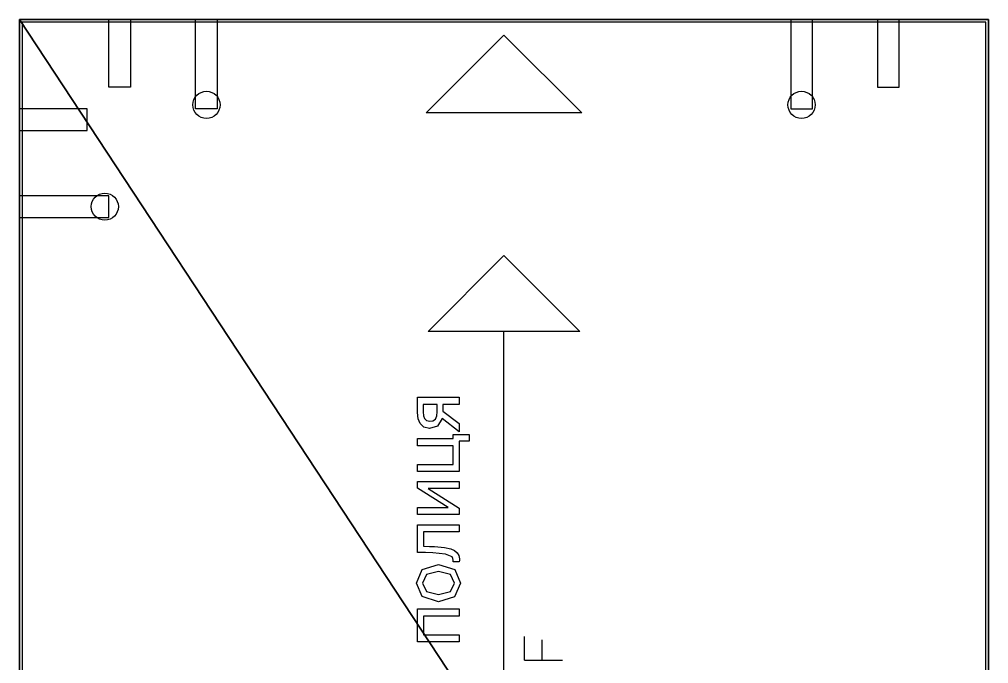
# Model space of a CAD drawing. Header units: millimetres. Extents: x -3498 to 36, y -676 to 1664.
# Drawn here: x -357.5 to 0, y 305.1 to 542.5 of the extents above; entities that cross this region are included whole.
import ezdxf

# ---------------------------------------------------------------- set-up
doc = ezdxf.new("R2010")
doc.units = ezdxf.units.MM
doc.header["$LTSCALE"] = 25.4
doc.layers.get('0').update_dxf_attribs({"true_color": 0xffffff})
for name, color, linetype, true_color in [('ABF-DSIDE-8', 32, 'Continuous', 0xcc5400), ('ABF_cuttingLines', 134, 'Continuous', 0x009987), ('ABF_edgeBanding', 252, 'Continuous', 0x777799), ('ABF_Label', 36, 'Continuous', 0x664400), ('DEPTH14-$89260', 22, 'Continuous', 0xcc4400)]:
    doc.layers.add(name, color=color, linetype=linetype, true_color=true_color)

# ---------------------------------------------------------------- blocks, each defined once
blk = doc.blocks.new('Group162#1')
at = {"layer": 'DEPTH14-$89260', "color": 0}
blk.add_circle((-32, -31.5), 5, dxfattribs=at)
blk = doc.blocks.new('Group164#1')
at = {"layer": 'ABF-DSIDE-8', "color": 0, "extrusion": (0, -1, 0)}
for centre in [(-32, -9), (0, -9)]:
    blk.add_circle(centre, 4, dxfattribs=at)
blk = doc.blocks.new('Group165#1')
at = {"layer": 'ABF-DSIDE-8', "color": 0}
for points in [[(-36, 0, 0), (-36, -33, 0), (-28, -33, 0), (-28, 0, 0), (-36, 0, 0)], [(-4, 0, 0), (-4, -25, 0), (4, -25, 0), (4, 0, 0), (-4, 0, 0)]]:
    blk.add_polyline3d(points, close=True, dxfattribs=at)
blk = doc.blocks.new('Group166#1')
at = {"layer": 'DEPTH14-$89260', "color": 0}
blk.add_circle((32, -31.5), 5, dxfattribs=at)
blk = doc.blocks.new('Group168#1')
at = {"layer": 'ABF-DSIDE-8', "color": 0, "extrusion": (0, -1, 0)}
for centre in [(0, -9), (32, -9)]:
    blk.add_circle(centre, 4, dxfattribs=at)
blk = doc.blocks.new('Group169#1')
at = {"layer": 'ABF-DSIDE-8', "color": 0}
for points in [[(4, 0, 0), (4, -25, 0), (-4, -25, 0), (-4, 0, 0), (4, 0, 0)], [(36, 0, 0), (36, -33, 0), (28, -33, 0), (28, 0, 0), (36, 0, 0)]]:
    blk.add_polyline3d(points, close=True, dxfattribs=at)
blk = doc.blocks.new('Group170#1')
at = {"layer": 'DEPTH14-$89260', "color": 0}
blk.add_circle((31.5, -32), 5, dxfattribs=at)
blk = doc.blocks.new('Group172#1')
at = {"layer": 'ABF-DSIDE-8', "color": 0, "extrusion": (1, 0, 0)}
for centre in [(0, -9), (-32, -9)]:
    blk.add_circle(centre, 4, dxfattribs=at)
blk = doc.blocks.new('Group173#1')
at = {"layer": 'ABF-DSIDE-8', "color": 0}
for points in [[(0, -4, 0), (25, -4, 0), (25, 4, 0), (0, 4, 0), (0, -4, 0)], [(0, -36, 0), (33, -36, 0), (33, -28, 0), (0, -28, 0), (0, -36, 0)]]:
    blk.add_polyline3d(points, close=True, dxfattribs=at)
blk = doc.blocks.new('Group201#1')
at = {"layer": 'ABF_Label', "color": 0}
for p, q in [((37.18, 19.16), (40.36, 20.52)), ((40.36, 20.52), (43.53, 19.17)), ((26.56, 10.47), (26.56, 20.25)), ((26.56, 20.25), (34.29, 20.25)), ((32.64, 18.83), (28.21, 18.83)), ((28.21, 18.83), (28.21, 10.47)), ((32.64, 10.47), (32.64, 18.83)), ((34.29, 20.25), (34.29, 10.47)), ((35.98, 15.35), (37.18, 19.16)), ((38.38, 18.18), (37.68, 15.35)), ((40.36, 19.1), (38.38, 18.18)), ((42.33, 18.18), (40.36, 19.1)), ((43.02, 15.35), (42.33, 18.18)), ((43.53, 19.17), (44.72, 15.35)), ((47.42, 16.68), (47.48, 18.38)), ((47.48, 18.38), (47.54, 20.25)), ((47.54, 20.25), (53.99, 20.25)), ((48.98, 18.87), (48.93, 17.47)), ((52.34, 18.87), (48.98, 18.87)), ((52.34, 10.47), (52.34, 18.87)), ((53.99, 20.25), (53.99, 10.47)), ((56.37, 10.47), (56.37, 20.25)), ((56.37, 20.25), (58, 20.25)), ((58, 20.25), (58, 13.07)), ((58, 13.07), (62.55, 20.25)), ((62.55, 20.25), (64.1, 20.25)), ((64.1, 20.25), (64.1, 10.47)), ((66.48, 10.47), (66.48, 20.25)), ((66.48, 20.25), (68.12, 20.25)), ((68.12, 20.25), (68.12, 11.89)), ((72.5, 11.89), (72.5, 20.25)), ((72.5, 20.25), (74.14, 20.25)), ((74.14, 20.25), (74.14, 11.89)), ((76.52, 17.46), (76.84, 18.74)), ((76.84, 18.74), (77.71, 19.66)), ((77.71, 19.66), (78.81, 20.11)), ((78.85, 18.64), (78.38, 18.12)), ((78.81, 20.11), (80.3, 20.25)), ((79.49, 18.87), (78.85, 18.64)), ((80.39, 18.94), (79.49, 18.87)), ((80.3, 20.25), (83.82, 20.25)), ((82.17, 18.94), (80.39, 18.94)), ((82.17, 15.64), (82.17, 18.94)), ((83.82, 20.25), (83.82, 10.47)), ((47.13, 13.68), (47.42, 16.68)), ((48.87, 16.26), (48.69, 13.95)), ((48.93, 17.47), (48.87, 16.26)), ((62.47, 17.76), (57.86, 10.47)), ((62.47, 10.47), (62.47, 17.76)), ((77.09, 15.56), (76.52, 17.46)), ((78.38, 18.12), (78.21, 17.41)), ((78.21, 17.41), (78.32, 16.63)), ((78.32, 16.63), (78.72, 16.07)), ((78.72, 16.07), (79.47, 15.73)), ((37.15, 11.58), (35.98, 15.35)), ((37.68, 15.35), (38.38, 12.56)), ((42.33, 12.55), (43.02, 15.35)), ((44.72, 15.35), (43.53, 11.54)), ((46.49, 12.17), (47.13, 13.68)), ((48.69, 13.95), (48.37, 12.46)), ((75.73, 10.47), (78.87, 14.5)), ((78.87, 14.5), (77.09, 15.56)), ((80.54, 14.35), (77.65, 10.47)), ((79.47, 15.73), (80.44, 15.64)), ((80.44, 15.64), (82.17, 15.64)), ((82.17, 14.35), (80.54, 14.35)), ((82.17, 10.47), (82.17, 14.35)), ((40.36, 10.2), (37.15, 11.58)), ((38.38, 12.56), (40.36, 11.61)), ((40.36, 11.61), (42.33, 12.55)), ((43.53, 11.54), (40.36, 10.2)), ((45.35, 10.47), (45.35, 11.9)), ((45.35, 11.9), (45.44, 11.9)), ((45.44, 11.9), (45.57, 11.89)), ((45.57, 11.89), (45.72, 11.89)), ((45.72, 11.89), (46.13, 11.95)), ((46.13, 11.95), (46.49, 12.17)), ((47.95, 11.56), (47.43, 10.97)), ((48.37, 12.46), (47.95, 11.56)), ((68.12, 11.89), (72.5, 11.89)), ((74.14, 11.89), (75.11, 11.89)), ((75.11, 11.89), (75.11, 8.12)), ((28.21, 10.47), (26.56, 10.47)), ((34.29, 10.47), (32.64, 10.47)), ((45.66, 10.46), (45.35, 10.47)), ((46.02, 10.45), (45.66, 10.46)), ((46.79, 10.58), (46.02, 10.45)), ((47.43, 10.97), (46.79, 10.58)), ((53.99, 10.47), (52.34, 10.47)), ((57.86, 10.47), (56.37, 10.47)), ((64.1, 10.47), (62.47, 10.47)), ((73.58, 10.47), (66.48, 10.47)), ((73.58, 8.12), (73.58, 10.47)), ((77.65, 10.47), (75.73, 10.47)), ((83.82, 10.47), (82.17, 10.47)), ((75.11, 8.12), (73.58, 8.12)), ((-66.16, 0), (99.18, 0)), ((22.27, -4.79), (22.27, -8.97)), ((22.27, -4.79), (27.81, -4.79)), ((22.27, -8.97), (27.09, -8.97)), ((22.27, -8.97), (22.27, -13.72))]:
    blk.add_line(p, q, dxfattribs=at)
blk.add_polyline3d([(99.18, 17.78, 0), (116.96, 0, 0), (99.18, -17.78, 0), (99.18, 17.78, 0)], close=True, dxfattribs=at)
blk = doc.blocks.new('Group213#1')
at = {"layer": 'ABF_cuttingLines', "color": 0}
blk.add_polyline3d([(-25, 580, 0), (-25, 1120.5, 0), (-380.5, 1120.5, 0), (-380.5, 580, 0), (-25, 580, 0)], close=True, dxfattribs=at)
blk = doc.blocks.new('Group214#1')
at = {"layer": 'ABF_edgeBanding', "color": 0}
blk.add_polyline3d([(-202.75, 1115.73, 0), (-174.1, 1087.08, 0), (-231.4, 1087.08, 0), (-202.75, 1115.73, 0)], close=True, dxfattribs=at)
blk = doc.blocks.new('_______ ______#3')
at = {"color": 0}
for p, q in [((-381.5, 1121.5), (-381.5, 579)), ((-24, 1121.5), (-381.5, 1121.5)), ((-24, 1121.5, 18), (-381.5, 1121.5, 18)), ((-381.5, 1121.5, 18), (-381.5, 579, 18)), ((-24, 1121.5), (-381.5, 1121.5)), ((-381.5, 1121.5), (-381.5, 1121.5, 18)), ((-24, 1121.5, 18), (-381.5, 1121.5, 18)), ((-381.5, 1121.5), (-381.5, 579)), ((-381.5, 1121.5, 18), (-381.5, 579, 18)), ((-381.5, 1121.5), (-381.5, 1121.5, 18)), ((-24, 579), (-24, 1121.5)), ((-24, 579, 18), (-24, 1121.5, 18)), ((-24, 579), (-24, 1121.5)), ((-24, 1121.5), (-24, 1121.5, 18)), ((-24, 579, 18), (-24, 1121.5, 18)), ((-24, 1121.5), (-24, 1121.5, 18))]:
    blk.add_line(p, q, dxfattribs=at)
for name, p in [('Group168#1', (-344.5, 1121.5, 18)), ('Group169#1', (-344.5, 1121.5, 18)), ('Group164#1', (-61, 1121.5, 18)), ('Group165#1', (-61, 1121.5, 18)), ('Group166#1', (-344.5, 1121.5, 18)), ('Group162#1', (-61, 1121.5, 18)), ('Group172#1', (-381.5, 1084.5, 18)), ('Group173#1', (-381.5, 1084.5, 18)), ('Group170#1', (-381.5, 1084.5, 18))]:
    blk.add_blockref(name, p, dxfattribs=at)
at = {"layer": 'ABF_cuttingLines', "color": 0}
blk.add_blockref('Group213#1', (0, 0, 18), dxfattribs=at)
at = {"layer": 'ABF_edgeBanding', "color": 0}
blk.add_blockref('Group214#1', (0, 0, 18), dxfattribs=at)
at = {"layer": 'ABF_Label', "color": 0, "xscale": 1.574803149606299, "yscale": 1.574803149606299, "rotation": 90}
blk.add_blockref('Group201#1', (-202.75, 850.25, 18), dxfattribs=at)
at = {"color": 0}
mesh = blk.add_polyface(dxfattribs=at)
corners = [(-381.5, 1121.5), (-24, 579), (-381.5, 579), (-24, 1121.5)]
mesh.append_faces([[corners[k] for k in face] for face in [(0, 1, 2), (1, 0, 3)]], dxfattribs={"vtx0": -1, "color": 0})
at = {"color": 7, "true_color": 0xffffff}
mesh = blk.add_polyface(dxfattribs=at)
corners = [(-24, 579, 18), (-381.5, 1121.5, 18), (-381.5, 579, 18), (-24, 1121.5, 18)]
mesh.append_faces([[corners[k] for k in face] for face in [(0, 1, 2), (1, 0, 3)]], dxfattribs={"vtx0": -1, "color": 7})
at = {"color": 0}
mesh = blk.add_polyface(dxfattribs=at)
corners = [(-381.5, 1121.5, 18), (-24, 1121.5), (-381.5, 1121.5), (-24, 1121.5, 18)]
mesh.append_faces([[corners[k] for k in face] for face in [(0, 1, 2), (1, 0, 3)]], dxfattribs={"vtx0": -1, "color": 0})
mesh = blk.add_polyface(dxfattribs=at)
corners = [(-381.5, 1121.5, 18), (-381.5, 579), (-381.5, 579, 18), (-381.5, 1121.5)]
mesh.append_faces([[corners[k] for k in face] for face in [(0, 1, 2), (1, 0, 3)]], dxfattribs={"vtx0": -1, "color": 0})
mesh = blk.add_polyface(dxfattribs=at)
corners = [(-24, 1121.5), (-24, 579, 18), (-24, 579), (-24, 1121.5, 18)]
mesh.append_faces([[corners[k] for k in face] for face in [(0, 1, 2), (1, 0, 3)]], dxfattribs={"vtx0": -1, "color": 0})
blk = doc.blocks.new('THICKNESS_18')
at = {"color": 0}
blk.add_blockref('_______ ______#3', (24, -579), dxfattribs=at)

msp = doc.modelspace()

# ---------------------------------------------------------------- block references
at = {"color": 0}
msp.add_blockref('THICKNESS_18', (0, 0), dxfattribs=at)

doc.saveas('drawing.dxf')
